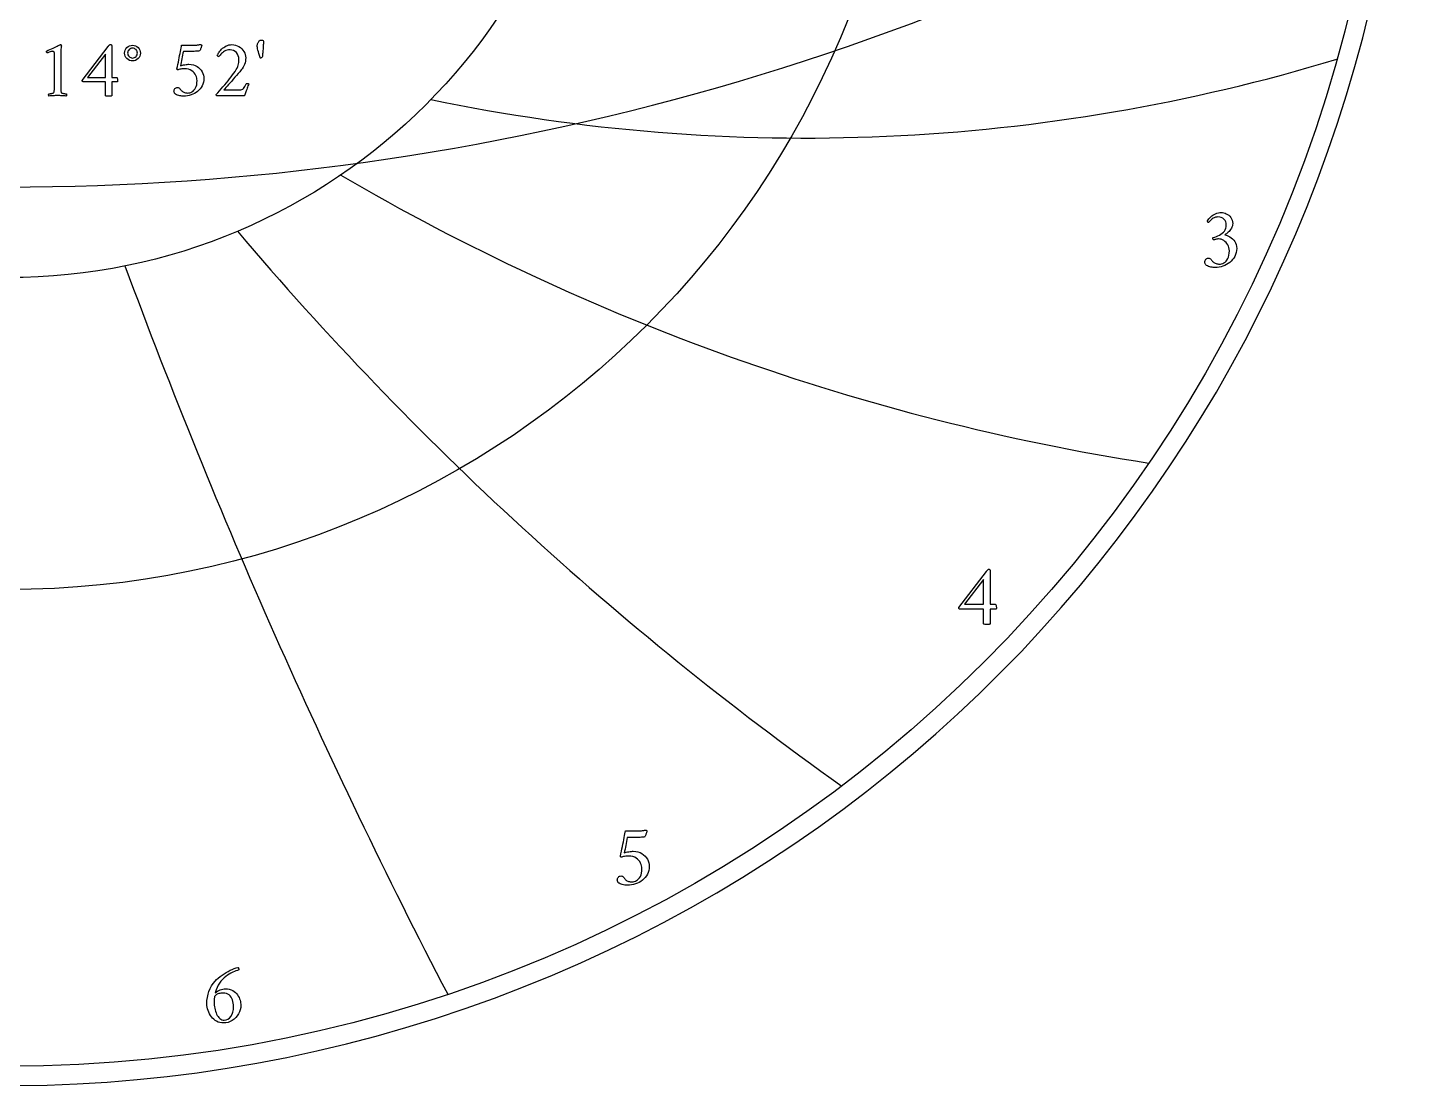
# Model space of a CAD drawing. Header units: millimetres. Extents: x -55 to 55, y -55 to 56.
# Drawn here: x 0.8 to 54.7, y -54.8 to -13.4 of the extents above; entities that cross this region are included whole.
import ezdxf

# ---------------------------------------------------------------- set-up
doc = ezdxf.new("R2010")
doc.units = ezdxf.units.MM
for name, color, linetype in [('CUT_OUTER', 1, 'Continuous'), ('ENGRAVE', 7, 'Continuous'), ('ENGRAVE_FINE', 8, 'Continuous'), ('TEXT', 5, 'Continuous')]:
    doc.layers.add(name, color=color, linetype=linetype)

msp = doc.modelspace()

# ---------------------------------------------------------------- linework, layer by layer
at = {"layer": 'CUT_OUTER'}
msp.add_arc((-0.0002, -0.0001), 54.7499, 132.89036, 87.80158, dxfattribs=at)
at = {"layer": 'ENGRAVE'}
for radius in [54, 35.3478, 23.1383]:
    msp.add_circle((0, 0), radius, dxfattribs=at)
for centre, radius, start, end in [((31.1829, 54.0103), 71.6865, 258.224135, 286.874525), ((58.5307, 58.5307), 90.0064, 239.629506, 261.117298), ((107.1776, 61.879), 128.7071, 220.274948, 234.600143), ((238.6153, 63.9368), 249.5489, 200.309719, 207.472316)]:
    msp.add_arc(centre, radius, start, end, dxfattribs=at)
at = {"layer": 'ENGRAVE_FINE'}
msp.add_arc((0, 81.1276), 100.7212, 237.678517, 302.321483, dxfattribs=at)
at = {"layer": 'TEXT'}
for points in [[(1.8235, -15.6614), (1.8235, -14.3999), (1.8226, -14.369), (1.8199, -14.3432), (1.8154, -14.3227), (1.8091, -14.3073), (1.8007, -14.2961), (1.7896, -14.2881), (1.7759, -14.2834), (1.7596, -14.2818), (1.7397, -14.2833), (1.7149, -14.2877), (1.6854, -14.2952), (1.6511, -14.3057), (1.6165, -14.3172), (1.5864, -14.3277), (1.5606, -14.3371), (1.5393, -14.3456), (1.5267, -14.3339), (1.5177, -14.3209), (1.5123, -14.3067), (1.5105, -14.2913), (1.5105, -14.2911), (1.5105, -14.2905), (1.5105, -14.2895), (1.5105, -14.2881), (1.5109, -14.2824), (1.5121, -14.2778), (1.5141, -14.2744), (1.5169, -14.2722), (1.5805, -14.2433), (1.6435, -14.2143), (1.7059, -14.1851), (1.7676, -14.1556), (1.8265, -14.1274), (1.8802, -14.1017), (1.9287, -14.0787), (1.972, -14.0582), (2.0078, -14.0414), (2.0339, -14.0295), (2.0502, -14.0223), (2.0566, -14.0199), (2.063, -14.0199), (2.0704, -14.0211), (2.0766, -14.0247), (2.0816, -14.0307), (2.0854, -14.039), (2.0884, -14.0482), (2.091, -14.0566), (2.0932, -14.0642), (2.095, -14.071), (2.0942, -14.0759), (2.0918, -14.0905), (2.0878, -14.115), (2.0822, -14.1492), (2.0766, -14.1924), (2.0726, -14.2438), (2.0702, -14.3034), (2.0694, -14.3712), (2.0694, -15.6614), (2.0695, -15.6959), (2.0698, -15.7292), (2.0703, -15.7614), (2.071, -15.7923), (2.0725, -15.8212), (2.0754, -15.8474), (2.0797, -15.8707), (2.0854, -15.8913), (2.0908, -15.8991), (2.1006, -15.9065), (2.1147, -15.9135), (2.1333, -15.92), (2.1543, -15.9259), (2.176, -15.9308), (2.1983, -15.9347), (2.2211, -15.9376), (2.2426, -15.9397), (2.2606, -15.9412), (2.2753, -15.9421), (2.2866, -15.9424), (2.2909, -15.95), (2.2942, -15.96), (2.2965, -15.9723), (2.2978, -15.9871), (2.2977, -16.0019), (2.2958, -16.0143), (2.2921, -16.0242), (2.2866, -16.0318), (2.2397, -16.0287), (2.1948, -16.0258), (2.1519, -16.0231), (2.1109, -16.0206), (2.0702, -16.0185), (2.0279, -16.0171), (1.984, -16.0162), (1.9385, -16.0159), (1.8948, -16.0162), (1.8531, -16.0171), (1.8133, -16.0185), (1.7756, -16.0206), (1.7375, -16.0231), (1.6966, -16.0258), (1.6529, -16.0287), (1.6064, -16.0318), (1.6009, -16.0242), (1.5972, -16.0143), (1.5953, -16.0019), (1.5952, -15.9871), (1.5965, -15.9723), (1.5988, -15.96), (1.6021, -15.95), (1.6064, -15.9424), (1.6176, -15.9421), (1.6323, -15.9412), (1.6504, -15.9397), (1.6718, -15.9376), (1.6947, -15.9347), (1.7169, -15.9308), (1.7386, -15.9259), (1.7596, -15.92), (1.778, -15.9135), (1.7916, -15.9065), (1.8004, -15.8991), (1.8044, -15.8913), (1.8101, -15.8707), (1.8147, -15.8474), (1.8181, -15.8212), (1.8203, -15.7923), (1.8217, -15.7614), (1.8227, -15.7292), (1.8233, -15.6959), (1.8235, -15.6614)], [(4.0175, -14.0135), (4.0294, -14.0147), (4.0394, -14.0183), (4.0477, -14.0243), (4.0542, -14.0327), (4.0591, -14.0422), (4.0626, -14.0518), (4.0647, -14.0614), (4.0654, -14.071), (4.0654, -15.3005), (4.2506, -15.3005), (4.2584, -15.3029), (4.2658, -15.3101), (4.2728, -15.3221), (4.2794, -15.3388), (4.2849, -15.3588), (4.2889, -15.3803), (4.2913, -15.4035), (4.2921, -15.4282), (4.2915, -15.4446), (4.2897, -15.4586), (4.2867, -15.4702), (4.2825, -15.4793), (4.0654, -15.4793), (4.0654, -16.0254), (4.0641, -16.0259), (4.0602, -16.0274), (4.0537, -16.0299), (4.0446, -16.0334), (4.0298, -16.0369), (4.0059, -16.0394), (3.9731, -16.0409), (3.9313, -16.0414), (3.8824, -16.0398), (3.8474, -16.035), (3.8265, -16.027), (3.8195, -16.0159), (3.8195, -15.4793), (2.9413, -15.4793), (2.9338, -15.474), (2.9273, -15.4678), (2.9218, -15.4605), (2.9173, -15.4522), (2.9138, -15.4437), (2.9113, -15.4358), (2.9098, -15.4285), (2.9093, -15.4219), (3.9249, -14.0933), (3.9337, -14.0831), (3.944, -14.0714), (3.956, -14.0583), (3.9696, -14.0438), (3.9834, -14.0306), (3.9959, -14.0211), (4.0073, -14.0154), (4.0175, -14.0135)], [(7.0865, -14.7895), (7.1756, -14.7947), (7.2577, -14.8103), (7.3329, -14.8362), (7.401, -14.8726), (7.462, -14.9168), (7.5156, -14.9664), (7.5618, -15.0214), (7.6006, -15.0817), (7.6314, -15.1453), (7.6533, -15.2099), (7.6665, -15.2754), (7.6709, -15.342), (7.6666, -15.42), (7.6537, -15.4941), (7.6323, -15.5645), (7.6022, -15.631), (7.5651, -15.6933), (7.5224, -15.7508), (7.4741, -15.8035), (7.4202, -15.8514), (7.3618, -15.8942), (7.3001, -15.9316), (7.2349, -15.9637), (7.1663, -15.9903), (7.0957, -16.0113), (7.0242, -16.0262), (6.952, -16.0352), (6.8789, -16.0382), (6.8467, -16.0371), (6.8106, -16.0338), (6.7708, -16.0283), (6.7272, -16.0206), (6.6828, -16.0106), (6.6406, -15.9979), (6.6006, -15.9826), (6.5627, -15.9648), (6.5556, -15.9584), (6.5468, -15.9488), (6.5364, -15.936), (6.5244, -15.92), (6.5132, -15.9023), (6.5053, -15.8841), (6.5005, -15.8656), (6.4989, -15.8466), (6.5014, -15.8147), (6.5089, -15.7859), (6.5213, -15.7604), (6.5388, -15.738), (6.5594, -15.7199), (6.5815, -15.7069), (6.605, -15.6991), (6.6298, -15.6965), (6.66, -15.6996), (6.6869, -15.7089), (6.7103, -15.7243), (6.7304, -15.746), (6.7489, -15.7701), (6.7675, -15.7927), (6.7864, -15.814), (6.8055, -15.8338), (6.8289, -15.8545), (6.8546, -15.8717), (6.8824, -15.8856), (6.9124, -15.8961), (6.9435, -15.9038), (6.9743, -15.9093), (7.0049, -15.9126), (7.0354, -15.9137), (7.077, -15.9108), (7.1188, -15.9021), (7.1608, -15.8876), (7.203, -15.8674), (7.2437, -15.8404), (7.2809, -15.8059), (7.3147, -15.7638), (7.3452, -15.7141), (7.3703, -15.6561), (7.3883, -15.5891), (7.3991, -15.5132), (7.4026, -15.4282), (7.3996, -15.3782), (7.3903, -15.3272), (7.3748, -15.2753), (7.3531, -15.2223), (7.3247, -15.1708), (7.2889, -15.1233), (7.2457, -15.0797), (7.1951, -15.0402), (7.1362, -15.0074), (7.0681, -14.9839), (6.9909, -14.9699), (6.9045, -14.9652), (6.8767, -14.9661), (6.8446, -14.9688), (6.808, -14.9733), (6.7671, -14.9795), (6.727, -14.987), (6.6929, -14.9951), (6.6647, -15.0038), (6.6426, -15.0131), (6.6379, -15.0122), (6.6334, -15.0095), (6.6291, -15.005), (6.625, -14.9987), (6.6215, -14.9914), (6.619, -14.9839), (6.6175, -14.9763), (6.617, -14.9684), (6.6346, -14.8805), (6.6522, -14.7927), (6.6697, -14.7049), (6.6873, -14.6171), (6.7046, -14.5308), (6.7212, -14.4474), (6.7373, -14.3671), (6.7528, -14.2897), (6.767, -14.2174), (6.7795, -14.152), (6.7902, -14.0936), (6.7991, -14.0422), (7.2589, -14.0422), (7.2911, -14.0418), (7.3236, -14.0406), (7.3565, -14.0386), (7.3899, -14.0359), (7.422, -14.0326), (7.4513, -14.0291), (7.4779, -14.0254), (7.5016, -14.0215), (7.5212, -14.018), (7.5352, -14.0155), (7.5436, -14.014), (7.5464, -14.0135), (7.554, -14.0181), (7.5611, -14.0223), (7.5676, -14.0261), (7.5735, -14.0295), (7.5784, -14.0331), (7.5819, -14.0375), (7.584, -14.0426), (7.5847, -14.0486), (7.584, -14.0553), (7.5819, -14.0658), (7.5784, -14.0801), (7.5735, -14.0981), (7.5673, -14.1186), (7.5599, -14.14), (7.5513, -14.1625), (7.5416, -14.186), (7.5307, -14.2091), (7.5188, -14.2307), (7.5059, -14.2506), (7.4921, -14.269), (7.4585, -14.2722), (7.4218, -14.2754), (7.3819, -14.2786), (7.3388, -14.2818), (7.2921, -14.2846), (7.2414, -14.2865), (7.1867, -14.2877), (7.128, -14.2881), (6.8661, -14.2881), (6.8519, -14.3587), (6.8378, -14.4299), (6.8239, -14.5016), (6.8102, -14.574), (6.7966, -14.6457), (6.7827, -14.7157), (6.7686, -14.7838), (6.7544, -14.8502), (6.7888, -14.8379), (6.8282, -14.8267), (6.8726, -14.8164), (6.922, -14.8071), (6.9712, -14.7994), (7.015, -14.7939), (7.0535, -14.7906), (7.0865, -14.7895)], [(9.4274, -15.556), (9.4112, -15.5956), (9.3946, -15.6378), (9.3777, -15.6826), (9.3603, -15.73), (9.3431, -15.7778), (9.3268, -15.8238), (9.3112, -15.8681), (9.2964, -15.9105), (9.2832, -15.9486), (9.2725, -15.9799), (9.2641, -16.0045), (9.2581, -16.0222), (8.1787, -16.0222), (8.1738, -16.0185), (8.1687, -16.0139), (8.1634, -16.0082), (8.1579, -16.0015), (8.153, -15.9946), (8.1495, -15.9883), (8.1474, -15.9826), (8.1467, -15.9775), (8.2126, -15.9033), (8.2793, -15.8274), (8.3467, -15.75), (8.415, -15.671), (8.4829, -15.5913), (8.5491, -15.5121), (8.6138, -15.4332), (8.6769, -15.3548), (8.7369, -15.2781), (8.7926, -15.2047), (8.8439, -15.1344), (8.8908, -15.0674), (8.9345, -14.9993), (8.9695, -14.9356), (8.9959, -14.8764), (9.0138, -14.8215), (9.0257, -14.7682), (9.0341, -14.7137), (9.0392, -14.658), (9.0409, -14.6011), (9.0348, -14.5245), (9.0166, -14.4542), (8.9861, -14.3903), (8.9435, -14.3329), (8.8915, -14.2854), (8.833, -14.2514), (8.7678, -14.2311), (8.696, -14.2243), (8.6358, -14.2277), (8.5795, -14.2378), (8.5272, -14.2548), (8.4789, -14.2786), (8.4348, -14.3063), (8.395, -14.3352), (8.3597, -14.3654), (8.3288, -14.3967), (8.3024, -14.4267), (8.2809, -14.4526), (8.2641, -14.4746), (8.2521, -14.4925), (8.2424, -14.4912), (8.2326, -14.4873), (8.2225, -14.4809), (8.2122, -14.4718), (8.2031, -14.4621), (8.1966, -14.4538), (8.1927, -14.4469), (8.1915, -14.4414), (8.1983, -14.4246), (8.2094, -14.4027), (8.2247, -14.3759), (8.2441, -14.344), (8.2678, -14.3093), (8.2956, -14.2738), (8.3277, -14.2374), (8.3639, -14.2003), (8.4037, -14.1642), (8.4465, -14.1309), (8.4923, -14.1003), (8.5411, -14.0726), (8.5929, -14.0495), (8.6477, -14.0331), (8.7055, -14.0232), (8.7663, -14.0199), (8.8396, -14.0246), (8.9096, -14.0386), (8.9762, -14.0621), (9.0393, -14.0949), (9.0976, -14.1352), (9.1495, -14.1808), (9.195, -14.2318), (9.2341, -14.2881), (9.2656, -14.3482), (9.288, -14.4103), (9.3015, -14.4744), (9.306, -14.5404), (9.303, -14.6065), (9.294, -14.6706), (9.2791, -14.7326), (9.2581, -14.7927), (9.2319, -14.8508), (9.2014, -14.9069), (9.1665, -14.961), (9.1272, -15.0131), (9.0714, -15.0812), (9.0126, -15.1516), (8.9508, -15.2242), (8.886, -15.2989), (8.8207, -15.3736), (8.7571, -15.4458), (8.6953, -15.5157), (8.6354, -15.5831), (8.5793, -15.6461), (8.5292, -15.7025), (8.4851, -15.7523), (8.4469, -15.7955), (9.0665, -15.7955), (9.1107, -15.7918), (9.1507, -15.7807), (9.1865, -15.7623), (9.2182, -15.7364), (9.2472, -15.703), (9.2753, -15.6618), (9.3023, -15.6128), (9.3284, -15.556), (9.3329, -15.5476), (9.3403, -15.5416), (9.3505, -15.538), (9.3635, -15.5368), (9.3691, -15.5372), (9.3763, -15.5384), (9.385, -15.5404), (9.3954, -15.5432), (9.4058, -15.5464), (9.4146, -15.5496), (9.4218, -15.5528), (9.4274, -15.556)], [(9.9192, -13.841), (9.9421, -13.8436), (9.9631, -13.8514), (9.982, -13.8644), (9.999, -13.8826), (9.9988, -13.9012), (9.9982, -13.9253), (9.9972, -13.9547), (9.9958, -13.9895), (9.994, -14.0282), (9.9918, -14.069), (9.9892, -14.112), (9.9862, -14.1572), (9.9829, -14.2033), (9.9794, -14.249), (9.9757, -14.2943), (9.9719, -14.3392), (9.968, -14.3822), (9.9643, -14.4215), (9.9608, -14.4572), (9.9575, -14.4893), (9.9475, -14.5061), (9.9335, -14.5213), (9.9156, -14.5348), (9.8936, -14.5468), (9.8846, -14.5456), (9.8768, -14.542), (9.8703, -14.536), (9.8649, -14.5277), (9.8407, -14.4463), (9.8194, -14.3716), (9.8008, -14.3034), (9.785, -14.2418), (9.7725, -14.1868), (9.7635, -14.1384), (9.7581, -14.0966), (9.7563, -14.0614), (9.7576, -14.0386), (9.7615, -14.0151), (9.768, -13.9907), (9.777, -13.9656), (9.7884, -13.9409), (9.8018, -13.9181), (9.8172, -13.897), (9.8345, -13.8778), (9.8536, -13.8617), (9.8741, -13.8502), (9.8959, -13.8433), (9.9192, -13.841)], [(3.8195, -14.3871), (3.1201, -15.3005), (3.8195, -15.3005)], [(4.57, -14.352), (4.5757, -14.2905), (4.5927, -14.2339), (4.6212, -14.182), (4.661, -14.1349), (4.7088, -14.0957), (4.7612, -14.0678), (4.8182, -14.051), (4.8797, -14.0454), (4.9411, -14.051), (4.9975, -14.0678), (5.0489, -14.0957), (5.0953, -14.1349), (5.1337, -14.182), (5.1612, -14.2339), (5.1776, -14.2905), (5.1831, -14.352), (5.1776, -14.4135), (5.1612, -14.4702), (5.1337, -14.5221), (5.0953, -14.5692), (5.0489, -14.6083), (4.9975, -14.6362), (4.9411, -14.653), (4.8797, -14.6586), (4.8182, -14.653), (4.7612, -14.6362), (4.7088, -14.6083), (4.661, -14.5692), (4.6212, -14.5221), (4.5927, -14.4702), (4.5757, -14.4135), (4.57, -14.352)], [(4.6849, -14.352), (4.6885, -14.3904), (4.6993, -14.4259), (4.7173, -14.4583), (4.7424, -14.4877), (4.7726, -14.5122), (4.8055, -14.5297), (4.8412, -14.5401), (4.8797, -14.5436), (4.9181, -14.5401), (4.9532, -14.5297), (4.9851, -14.5122), (5.0139, -14.4877), (5.0376, -14.4583), (5.0546, -14.4259), (5.0648, -14.3904), (5.0682, -14.352), (5.0648, -14.3136), (5.0546, -14.2782), (5.0376, -14.2457), (5.0139, -14.2163), (4.9851, -14.1918), (4.9532, -14.1744), (4.9181, -14.1639), (4.8797, -14.1604), (4.8412, -14.1639), (4.8055, -14.1744), (4.7726, -14.1918), (4.7424, -14.2163), (4.7173, -14.2457), (4.6993, -14.2782), (4.6885, -14.3136), (4.6849, -14.352)], [(47.479, -20.5885), (47.5227, -20.5916), (47.5685, -20.6008), (47.6164, -20.6163), (47.6664, -20.6379), (47.7157, -20.6654), (47.7613, -20.6988), (47.8034, -20.7378), (47.8418, -20.7826), (47.8739, -20.8329), (47.8967, -20.8882), (47.9105, -20.9487), (47.9151, -21.0143), (47.9118, -21.066), (47.9019, -21.1156), (47.8854, -21.1631), (47.8623, -21.2084), (47.8346, -21.2512), (47.8043, -21.2911), (47.7716, -21.3279), (47.7362, -21.3617), (47.7006, -21.3924), (47.6668, -21.4196), (47.635, -21.4435), (47.6051, -21.4639), (47.6536, -21.4739), (47.7039, -21.4903), (47.7558, -21.5131), (47.8095, -21.5423), (47.8619, -21.5777), (47.9104, -21.6194), (47.9548, -21.6671), (47.9951, -21.7211), (48.0286, -21.7813), (48.0526, -21.8476), (48.067, -21.9201), (48.0718, -21.9987), (48.0672, -22.0819), (48.0534, -22.161), (48.0306, -22.236), (47.9985, -22.307), (47.9589, -22.3735), (47.9134, -22.4348), (47.8618, -22.491), (47.8043, -22.5421), (47.7421, -22.5877), (47.6762, -22.6277), (47.6067, -22.6618), (47.5335, -22.6903), (47.4582, -22.7126), (47.3819, -22.7286), (47.3049, -22.7382), (47.227, -22.7414), (47.1926, -22.7402), (47.1541, -22.7367), (47.1117, -22.7308), (47.0651, -22.7226), (47.0178, -22.7119), (46.9727, -22.6983), (46.9301, -22.6821), (46.8897, -22.663), (46.8821, -22.6562), (46.8727, -22.646), (46.8616, -22.6323), (46.8488, -22.6153), (46.8369, -22.5964), (46.8284, -22.577), (46.8233, -22.5572), (46.8216, -22.537), (46.8242, -22.5029), (46.8322, -22.4722), (46.8455, -22.445), (46.8642, -22.4211), (46.8862, -22.4018), (46.9097, -22.3879), (46.9347, -22.3796), (46.9613, -22.3769), (46.9935, -22.3802), (47.0221, -22.3901), (47.0472, -22.4066), (47.0686, -22.4297), (47.0882, -22.4553), (47.1082, -22.4795), (47.1283, -22.5022), (47.1486, -22.5233), (47.1736, -22.5454), (47.201, -22.5638), (47.2307, -22.5786), (47.2627, -22.5898), (47.2958, -22.598), (47.3287, -22.6038), (47.3614, -22.6073), (47.3939, -22.6085), (47.4383, -22.6054), (47.4829, -22.5962), (47.5277, -22.5807), (47.5727, -22.5591), (47.616, -22.5304), (47.6557, -22.4935), (47.6918, -22.4486), (47.7243, -22.3956), (47.7511, -22.3337), (47.7703, -22.2623), (47.7818, -22.1813), (47.7856, -22.0907), (47.7818, -22.0246), (47.7703, -21.9626), (47.7511, -21.9045), (47.7243, -21.8506), (47.6914, -21.8013), (47.654, -21.7573), (47.6122, -21.7187), (47.5659, -21.6854), (47.5166, -21.6585), (47.4658, -21.6394), (47.4136, -21.6279), (47.3598, -21.624), (47.3324, -21.6251), (47.3049, -21.6283), (47.2771, -21.6336), (47.2491, -21.6411), (47.2226, -21.6489), (47.1993, -21.6555), (47.1792, -21.6609), (47.1622, -21.6649), (47.1533, -21.6506), (47.1469, -21.6351), (47.1431, -21.6183), (47.1418, -21.6002), (47.1422, -21.5891), (47.1435, -21.5798), (47.1456, -21.5721), (47.1486, -21.5661), (47.2142, -21.5489), (47.2781, -21.5278), (47.3402, -21.5029), (47.4007, -21.4742), (47.4574, -21.4413), (47.5084, -21.4039), (47.5537, -21.3621), (47.5931, -21.3158), (47.6252, -21.2643), (47.6481, -21.2072), (47.6618, -21.1443), (47.6664, -21.0756), (47.6606, -21.0119), (47.6434, -20.9538), (47.6147, -20.9012), (47.5744, -20.8542), (47.5252, -20.8154), (47.4697, -20.7878), (47.4077, -20.7711), (47.3394, -20.7656), (47.2883, -20.7687), (47.2406, -20.778), (47.1963, -20.7934), (47.1554, -20.815), (47.1183, -20.8399), (47.0852, -20.8652), (47.0561, -20.891), (47.0311, -20.9172), (47.0099, -20.9411), (46.9923, -20.9602), (46.9784, -20.9744), (46.9681, -20.9836), (46.9613, -20.9821), (46.9544, -20.9777), (46.9476, -20.9702), (46.9408, -20.9598), (46.9349, -20.9479), (46.9306, -20.9359), (46.928, -20.924), (46.9272, -20.9121), (46.9545, -20.8732), (46.9855, -20.835), (47.0201, -20.7974), (47.0583, -20.7605), (47.1, -20.7254), (47.1448, -20.6932), (47.1928, -20.6641), (47.244, -20.6379), (47.2983, -20.6163), (47.3555, -20.6008), (47.4158, -20.5916), (47.479, -20.5885)], [(38.3786, -34.5495), (38.3913, -34.5508), (38.4021, -34.5547), (38.4109, -34.561), (38.4178, -34.57), (38.423, -34.5802), (38.4268, -34.5904), (38.429, -34.6006), (38.4297, -34.6109), (38.4297, -35.9223), (38.6273, -35.9223), (38.6356, -35.9249), (38.6435, -35.9326), (38.6509, -35.9453), (38.658, -35.9632), (38.6639, -35.9845), (38.6682, -36.0075), (38.6707, -36.0322), (38.6716, -36.0586), (38.671, -36.0761), (38.669, -36.091), (38.6658, -36.1033), (38.6614, -36.1131), (38.4297, -36.1131), (38.4297, -36.6956), (38.4284, -36.6961), (38.4242, -36.6977), (38.4173, -36.7004), (38.4076, -36.7041), (38.3917, -36.7079), (38.3663, -36.7105), (38.3313, -36.7121), (38.2867, -36.7126), (38.2345, -36.7109), (38.1972, -36.7058), (38.1749, -36.6973), (38.1674, -36.6854), (38.1674, -36.1131), (37.2307, -36.1131), (37.2227, -36.1075), (37.2158, -36.1008), (37.2099, -36.093), (37.2051, -36.0842), (37.2014, -36.0751), (37.1987, -36.0667), (37.1971, -36.0589), (37.1966, -36.0518), (38.2799, -34.6347), (38.2892, -34.6237), (38.3003, -34.6113), (38.3131, -34.5973), (38.3275, -34.5819), (38.3422, -34.5678), (38.3556, -34.5576), (38.3678, -34.5516), (38.3786, -34.5495)], [(38.1674, -34.9481), (37.4214, -35.9223), (38.1674, -35.9223)], [(24.4682, -45.5859), (24.5633, -45.5914), (24.6509, -45.6081), (24.7311, -45.6357), (24.8038, -45.6745), (24.8688, -45.7216), (24.926, -45.7745), (24.9753, -45.8332), (25.0167, -45.8976), (25.0495, -45.9654), (25.0729, -46.0343), (25.0869, -46.1042), (25.0916, -46.1752), (25.087, -46.2584), (25.0733, -46.3375), (25.0504, -46.4125), (25.0184, -46.4835), (24.9788, -46.5499), (24.9332, -46.6113), (24.8817, -46.6675), (24.8242, -46.7186), (24.7619, -46.7642), (24.696, -46.8041), (24.6265, -46.8383), (24.5534, -46.8667), (24.478, -46.8891), (24.4018, -46.9051), (24.3247, -46.9146), (24.2468, -46.9178), (24.2124, -46.9167), (24.174, -46.9131), (24.1315, -46.9073), (24.085, -46.8991), (24.0376, -46.8883), (23.9926, -46.8748), (23.9499, -46.8585), (23.9096, -46.8395), (23.9019, -46.8327), (23.8925, -46.8225), (23.8815, -46.8088), (23.8687, -46.7918), (23.8568, -46.7728), (23.8483, -46.7535), (23.8431, -46.7337), (23.8414, -46.7134), (23.8441, -46.6794), (23.8521, -46.6487), (23.8654, -46.6215), (23.884, -46.5976), (23.9061, -46.5783), (23.9296, -46.5644), (23.9546, -46.5561), (23.9811, -46.5533), (24.0134, -46.5566), (24.042, -46.5665), (24.067, -46.583), (24.0884, -46.6061), (24.1081, -46.6318), (24.128, -46.656), (24.1481, -46.6786), (24.1685, -46.6998), (24.1935, -46.7219), (24.2208, -46.7403), (24.2505, -46.7551), (24.2826, -46.7662), (24.3157, -46.7744), (24.3486, -46.7803), (24.3813, -46.7838), (24.4137, -46.785), (24.4581, -46.7819), (24.5027, -46.7726), (24.5475, -46.7572), (24.5926, -46.7356), (24.6359, -46.7068), (24.6756, -46.67), (24.7117, -46.6251), (24.7441, -46.5721), (24.771, -46.5102), (24.7901, -46.4388), (24.8016, -46.3578), (24.8055, -46.2672), (24.8022, -46.2139), (24.7923, -46.1595), (24.7758, -46.104), (24.7527, -46.0475), (24.7223, -45.9926), (24.6841, -45.9419), (24.638, -45.8955), (24.584, -45.8533), (24.5212, -45.8183), (24.4486, -45.7933), (24.3662, -45.7783), (24.2741, -45.7733), (24.2445, -45.7742), (24.2102, -45.7771), (24.1712, -45.7819), (24.1276, -45.7886), (24.0848, -45.7966), (24.0484, -45.8052), (24.0184, -45.8145), (23.9947, -45.8244), (23.9897, -45.8234), (23.9849, -45.8205), (23.9804, -45.8157), (23.976, -45.809), (23.9723, -45.8013), (23.9696, -45.7933), (23.968, -45.7851), (23.9675, -45.7767), (23.9862, -45.683), (24.0049, -45.5893), (24.0237, -45.4956), (24.0424, -45.402), (24.0608, -45.3099), (24.0786, -45.221), (24.0958, -45.1353), (24.1123, -45.0528), (24.1275, -44.9756), (24.1408, -44.9059), (24.1522, -44.8436), (24.1616, -44.7888), (24.6522, -44.7888), (24.6865, -44.7884), (24.7212, -44.7871), (24.7563, -44.785), (24.7918, -44.782), (24.8261, -44.7785), (24.8574, -44.7747), (24.8857, -44.7708), (24.9111, -44.7667), (24.9319, -44.7629), (24.9468, -44.7603), (24.9558, -44.7587), (24.9588, -44.7581), (24.967, -44.763), (24.9745, -44.7675), (24.9814, -44.7716), (24.9877, -44.7752), (24.9929, -44.779), (24.9967, -44.7837), (24.9989, -44.7892), (24.9996, -44.7956), (24.9989, -44.8027), (24.9967, -44.8139), (24.9929, -44.8291), (24.9877, -44.8484), (24.9811, -44.8702), (24.9732, -44.8931), (24.9641, -44.9171), (24.9536, -44.9421), (24.942, -44.9668), (24.9294, -44.9898), (24.9156, -45.0111), (24.9008, -45.0307), (24.8651, -45.0341), (24.8259, -45.0375), (24.7833, -45.0409), (24.7373, -45.0443), (24.6875, -45.0473), (24.6334, -45.0494), (24.5751, -45.0507), (24.5125, -45.0511), (24.2332, -45.0511), (24.218, -45.1264), (24.2029, -45.2023), (24.1882, -45.2788), (24.1736, -45.356), (24.159, -45.4325), (24.1442, -45.5071), (24.1292, -45.5798), (24.114, -45.6506), (24.1507, -45.6375), (24.1927, -45.6255), (24.2401, -45.6145), (24.2928, -45.6046), (24.3453, -45.5964), (24.392, -45.5906), (24.433, -45.5871), (24.4682, -45.5859)], [(8.5042, -50.9709), (8.5876, -50.975), (8.6639, -50.9871), (8.7332, -51.0073), (8.7955, -51.0356), (8.8513, -51.0702), (8.9011, -51.1093), (8.9449, -51.1528), (8.9828, -51.2009), (9.0153, -51.2517), (9.0429, -51.3039), (9.0655, -51.3573), (9.0833, -51.4121), (9.0967, -51.466), (9.1063, -51.5172), (9.1121, -51.5657), (9.114, -51.6113), (9.1083, -51.7017), (9.0914, -51.7889), (9.0632, -51.8729), (9.0237, -51.9537), (8.9747, -52.029), (8.9181, -52.0967), (8.8538, -52.1568), (8.7818, -52.2092), (8.7036, -52.2516), (8.6205, -52.282), (8.5324, -52.3002), (8.4395, -52.3062), (8.3664, -52.3021), (8.2969, -52.2896), (8.231, -52.2689), (8.1687, -52.2398), (8.1105, -52.2039), (8.0567, -52.1627), (8.0074, -52.1162), (7.9626, -52.0644), (7.9225, -52.0083), (7.8872, -51.949), (7.8569, -51.8865), (7.8314, -51.8208), (7.8113, -51.7537), (7.797, -51.6867), (7.7883, -51.62), (7.7855, -51.5534), (7.7906, -51.4274), (7.8059, -51.3047), (7.8314, -51.1855), (7.8672, -51.0697), (7.9128, -50.9592), (7.9677, -50.8559), (8.032, -50.7599), (8.1057, -50.6711), (8.1675, -50.6077), (8.2338, -50.5468), (8.3046, -50.4885), (8.3799, -50.4327), (8.4578, -50.3801), (8.5366, -50.3314), (8.6162, -50.2864), (8.6967, -50.2453), (8.7762, -50.2089), (8.853, -50.1781), (8.9269, -50.1527), (8.9982, -50.1329), (9.009, -50.1354), (9.0177, -50.1427), (9.0243, -50.155), (9.0288, -50.1721), (9.0318, -50.1903), (9.0339, -50.2057), (9.0352, -50.2184), (9.0356, -50.2283), (8.981, -50.247), (8.9228, -50.2692), (8.8609, -50.2947), (8.7955, -50.3237), (8.7281, -50.3569), (8.6605, -50.3952), (8.5927, -50.4387), (8.5247, -50.4872), (8.4582, -50.5416), (8.3952, -50.6026), (8.3356, -50.6702), (8.2794, -50.7444), (8.2281, -50.826), (8.1832, -50.916), (8.1446, -51.0142), (8.1125, -51.1208), (8.158, -51.0871), (8.2062, -51.0574), (8.2568, -51.0317), (8.3101, -51.0101), (8.3631, -50.993), (8.4131, -50.9807), (8.4601, -50.9734), (8.5042, -50.9709)], [(8.0852, -51.2673), (8.082, -51.2947), (8.0793, -51.3226), (8.0769, -51.3509), (8.075, -51.3797), (8.0735, -51.4086), (8.0725, -51.4376), (8.0718, -51.4666), (8.0716, -51.4955), (8.0731, -51.5524), (8.0776, -51.6105), (8.085, -51.6699), (8.0954, -51.7306), (8.109, -51.7908), (8.1257, -51.8489), (8.1456, -51.9049), (8.1687, -51.9588), (8.195, -52.0091), (8.2245, -52.0546), (8.2571, -52.0952), (8.293, -52.1308), (8.332, -52.1599), (8.3739, -52.1806), (8.4188, -52.1931), (8.4667, -52.1972), (8.5432, -52.1879), (8.6124, -52.1598), (8.6743, -52.1129), (8.729, -52.0474), (8.7738, -51.9677), (8.8057, -51.8787), (8.8249, -51.7804), (8.8312, -51.6726), (8.8286, -51.6024), (8.8206, -51.5347), (8.8073, -51.4695), (8.7887, -51.4069), (8.7643, -51.3486), (8.7337, -51.2962), (8.697, -51.2498), (8.6541, -51.2094), (8.6045, -51.1766), (8.5477, -51.1532), (8.4836, -51.1391), (8.4122, -51.1344), (8.3755, -51.1358), (8.3369, -51.14), (8.2963, -51.1469), (8.2538, -51.1566), (8.2107, -51.1718), (8.1683, -51.1953), (8.1264, -51.2271), (8.0852, -51.2673)]]:
    msp.add_lwpolyline(points, close=True, dxfattribs=at)

doc.saveas('drawing.dxf')
